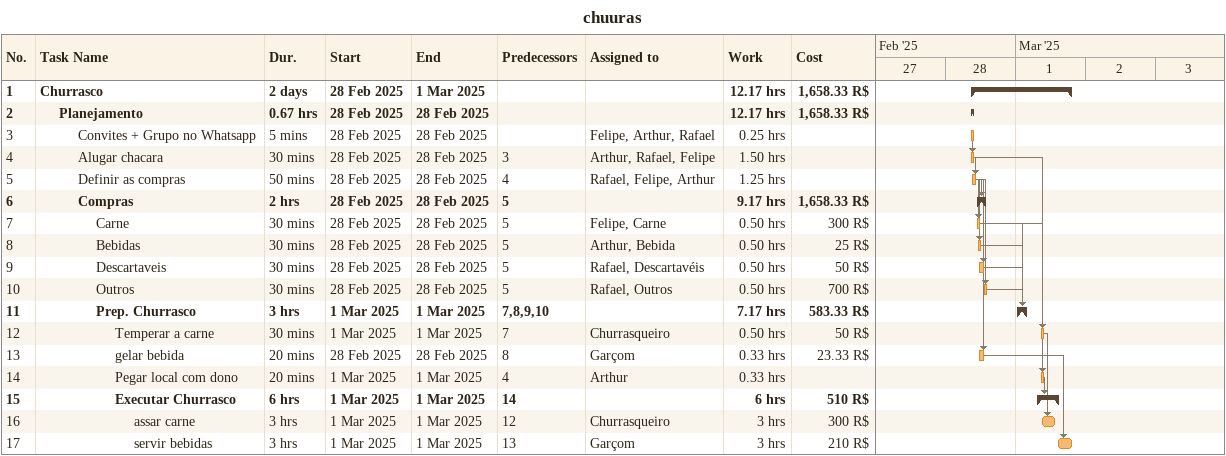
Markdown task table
chuuras

| ID | Level | Task | Duration | Start | Finish | Predecessors | Resources | Work (h) | Cost (R$) |
|---|---|---|---|---|---|---|---|---|---|
| 1 | 1 | **Churrasco** | 2d | 2025-02-28 | 2025-03-01 |  |  | 12.17 | 1658.33 |
| 2 | 2 | **Planejamento** | 0.67h | 2025-02-28 | 2025-02-28 |  |  | 12.17 | 1658.33 |
| 3 | 3 | Convites + Grupo no Whatsapp | 5min | 2025-02-28 | 2025-02-28 |  | Felipe, Arthur, Rafael | 0.25 |  |
| 4 | 3 | Alugar chacara | 30min | 2025-02-28 | 2025-02-28 | 3 | Arthur, Rafael, Felipe | 1.50 |  |
| 5 | 3 | Definir as compras | 50min | 2025-02-28 | 2025-02-28 | 4 | Rafael, Felipe, Arthur | 1.25 |  |
| 6 | 3 | **Compras** | 2h | 2025-02-28 | 2025-02-28 | 5 |  | 9.17 | 1658.33 |
| 7 | 4 | Carne | 30min | 2025-02-28 | 2025-02-28 | 5 | Felipe, Carne | 0.50 | 300 |
| 8 | 4 | Bebidas | 30min | 2025-02-28 | 2025-02-28 | 5 | Arthur, Bebida | 0.50 | 25 |
| 9 | 4 | Descartaveis | 30min | 2025-02-28 | 2025-02-28 | 5 | Rafael, Descartavéis | 0.50 | 50 |
| 10 | 4 | Outros | 30min | 2025-02-28 | 2025-02-28 | 5 | Rafael, Outros | 0.50 | 700 |
| 11 | 4 | **Prep. Churrasco** | 3h | 2025-03-01 | 2025-03-01 | 7, 8, 9, 10 |  | 7.17 | 583.33 |
| 12 | 5 | Temperar a carne | 30min | 2025-03-01 | 2025-03-01 | 7 | Churrasqueiro | 0.50 | 50 |
| 13 | 5 | gelar bebida | 20min | 2025-02-28 | 2025-02-28 | 8 | Garçom | 0.33 | 23.33 |
| 14 | 5 | Pegar local com dono | 20min | 2025-03-01 | 2025-03-01 | 4 | Arthur | 0.33 |  |
| 15 | 5 | **Executar Churrasco** | 6h | 2025-03-01 | 2025-03-01 | 14 |  | 6 | 510 |
| 16 | 6 | assar carne | 3h | 2025-03-01 | 2025-03-01 | 12 | Churrasqueiro | 3 | 300 |
| 17 | 6 | servir bebidas | 3h | 2025-03-01 | 2025-03-01 | 13 | Garçom | 3 | 210 |
